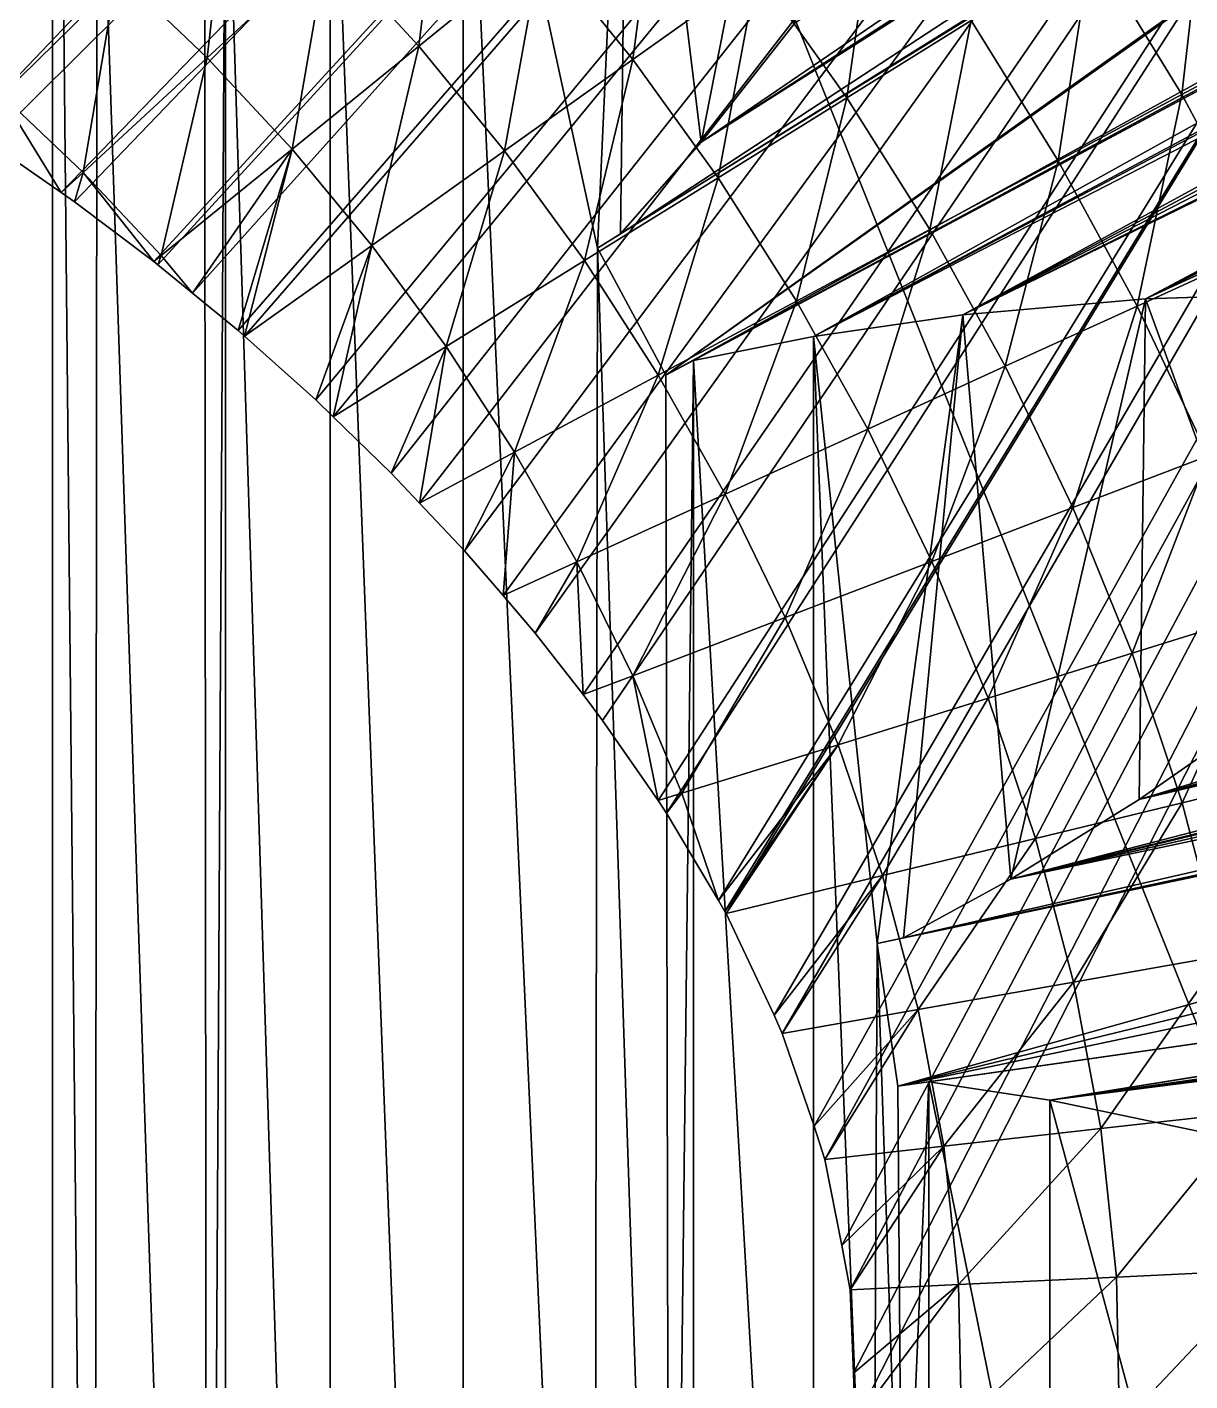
# Model space of a CAD drawing. Header units: inches. Extents: x 62 to 1153, y 3 to 780.
# Drawn here: x 1133.15 to 1139.93, y 747.37 to 755.25 of the extents above; entities that cross this region are included whole.
import ezdxf

# ---------------------------------------------------------------- set-up
doc = ezdxf.new("R2010")
doc.units = ezdxf.units.IN
doc.header["$MEASUREMENT"] = 0
doc.layers.add('ConstLine', color=6, linetype='Continuous')
doc.layers.add('ObjLayer', color=2, linetype='Continuous')

msp = doc.modelspace()

# ---------------------------------------------------------------- linework, layer by layer
at = {"layer": 'ConstLine'}
for points in [[(1130.8166, 722.3235), (1130.8166, 772.3235), (1150.8166, 722.3235)], [(1150.8166, 722.3235), (1130.8166, 772.3235), (1150.8166, 772.3235)], [(1150.8166, 772.3235, 4), (1131.6954, 755.3154, 4), (1131.9156, 755.1994, 4)], [(1150.8166, 772.3235, 4), (1131.9156, 755.1994, 4), (1132.2548, 755.0027, 4)], [(1150.8166, 772.3235, 4), (1132.2548, 755.0027, 4), (1132.4302, 754.9012, 4)], [(1150.8166, 772.3235, 4), (1132.4302, 754.9012, 4), (1132.8077, 754.6609, 4)], [(1150.8166, 772.3235, 4), (1132.8077, 754.6609, 4), (1132.9353, 754.5802, 4)], [(1150.8166, 772.3235, 4), (1132.9353, 754.5802, 4), (1133.3535, 754.2895, 4)], [(1150.8166, 772.3235, 4), (1133.3535, 754.2895, 4), (1133.4306, 754.2365, 4)], [(1150.8166, 772.3235, 4), (1133.4306, 754.2365, 4), (1133.8921, 753.8879, 4)], [(1150.8166, 772.3235, 4), (1133.8921, 753.8879, 4), (1133.9163, 753.8699, 4)], [(1150.8166, 772.3235, 4), (1133.9163, 753.8699, 4), (1134.1188, 753.7041, 4)], [(1150.8166, 772.3235, 4), (1134.1188, 753.7041, 4), (1134.3843, 753.4857, 4)], [(1150.8166, 772.3235, 4), (1134.3843, 753.4857, 4), (1134.4204, 753.4534, 4)], [(1150.8166, 772.3235, 4), (1134.4204, 753.4534, 4), (1134.8354, 753.0828, 4)], [(1150.8166, 772.3235, 4), (1134.8354, 753.0828, 4), (1134.9367, 752.9846, 4)], [(1150.8166, 772.3235, 4), (1134.9367, 752.9846, 4), (1135.275, 752.656, 4)], [(1150.8166, 772.3235, 4), (1135.275, 752.656, 4), (1135.4403, 752.4817, 4)], [(1150.8166, 772.3235, 4), (1135.4403, 752.4817, 4), (1135.7016, 752.2036, 4)], [(1150.8166, 772.3235, 4), (1135.7016, 752.2036, 4), (1135.9281, 751.9426, 4)], [(1150.8166, 772.3235, 4), (1135.9281, 751.9426, 4), (1136.1132, 751.7242, 4)], [(1150.8166, 772.3235, 4), (1136.1132, 751.7242, 4), (1136.3945, 751.3656, 4)], [(1150.8166, 772.3235, 4), (1136.3945, 751.3656, 4), (1136.507, 751.2156, 4)], [(1150.8166, 772.3235, 4), (1136.507, 751.2156, 4), (1136.8314, 750.7489, 4)], [(1150.8166, 772.3235, 4), (1136.8314, 750.7489, 4), (1136.8784, 750.6755, 4)], [(1150.8166, 772.3235, 4), (1136.8784, 750.6755, 4), (1137.1822, 750.1661, 4)], [(1150.8166, 772.3235, 4), (1137.1822, 750.1661, 4), (1137.2195, 750.1025, 4)], [(1150.8166, 772.3235, 4), (1137.2195, 750.1025, 4), (1137.2257, 750.0912, 4)], [(1150.8166, 772.3235, 4), (1137.2257, 750.0912, 4), (1137.5056, 749.4994, 4)], [(1150.8166, 772.3235, 4), (1137.5056, 749.4994, 4), (1137.5531, 749.3924, 4)], [(1150.8166, 772.3235, 4), (1137.5531, 749.3924, 4), (1137.7386, 748.8522, 4)], [(1150.8166, 772.3235, 4), (1137.7386, 748.8522, 4), (1137.801, 748.6591, 4)], [(1150.8166, 772.3235, 4), (1137.801, 748.6591, 4), (1137.8999, 748.1575, 4)], [(1150.8166, 772.3235, 4), (1137.8999, 748.1575, 4), (1137.948, 747.9, 4)], [(1150.8166, 772.3235, 4), (1137.948, 747.9, 4), (1137.9675, 747.4138, 4)], [(1150.8166, 772.3235, 4), (1137.9675, 747.4138, 4), (1137.9783, 747.1286, 4)], [(1150.8166, 772.3235, 4), (1137.9783, 747.1286, 4), (1150.8166, 722.3235, 4)], [(1148.1028, 762.095, 24.2519), (1137.625, 755.2753, 36.5), (1137.0816, 754.5841, 36.5)], [(1148.1028, 762.095, 24.2519), (1137.0816, 754.5841, 36.5), (1147.9738, 761.5927, 23.6135)], [(1132.3458, 761.0937, 36.5), (1133.3028, 732.6928, 36.5), (1133.3028, 761.9506, 36.5)], [(1133.3028, 761.9506, 36.5), (1133.3028, 732.6928, 36.5), (1133.5459, 737.4497, 36.5)], [(1133.5619, 757.214, 36.5), (1133.3028, 761.9506, 36.5), (1133.5459, 737.4497, 36.5)], [(1147.9738, 761.5927, 23.6135), (1137.0816, 754.5841, 36.5), (1147.9238, 761.4512, 23.4121)], [(1147.9238, 761.4512, 23.4121), (1137.0816, 754.5841, 36.5), (1136.6104, 754.0486, 36.5)], [(1147.9238, 761.4512, 23.4121), (1136.6104, 754.0486, 36.5), (1147.7538, 760.9779, 22.7386)], [(1132.3458, 761.0937, 36.5), (1132.3458, 733.5497, 36.5), (1133.3028, 732.6928, 36.5)], [(1147.7018, 760.9452, 22.6178), (1136.4777, 753.9661, 36.5), (1136.8752, 753.226, 36.5)], [(1136.4777, 753.9661, 36.5), (1147.7018, 760.9452, 22.6178), (1136.6104, 754.0486, 36.5)], [(1136.6104, 754.0486, 36.5), (1147.7018, 760.9452, 22.6178), (1147.7538, 760.9779, 22.7386)], [(1147.7158, 760.9139, 22.62), (1147.7018, 760.9452, 22.6178), (1136.8752, 753.226, 36.5)], [(1148.3228, 759.5259, 22.7484), (1147.7158, 760.9139, 22.62), (1136.8752, 753.226, 36.5)], [(1148.3728, 759.4106, 22.7599), (1148.3228, 759.5259, 22.7484), (1136.8752, 753.226, 36.5)], [(1148.3858, 759.3788, 22.7637), (1148.3228, 759.5259, 22.7484), (1136.8752, 753.226, 36.5)], [(1137.0357, 753.3118, 36.5), (1137.7351, 753.4521, 36.5), (1148.4538, 759.4154, 22.9224)], [(1137.0357, 753.3118, 36.5), (1148.4538, 759.4154, 22.9224), (1148.3858, 759.3788, 22.7637)], [(1137.7351, 753.4521, 36.5), (1148.7528, 759.3272, 23.45), (1148.4538, 759.4154, 22.9224)], [(1148.3858, 759.3788, 22.7637), (1148.3728, 759.4106, 22.7599), (1136.8752, 753.226, 36.5)], [(1137.0357, 753.3118, 36.5), (1148.3858, 759.3788, 22.7637), (1136.8752, 753.226, 36.5)], [(1137.7351, 753.4521, 36.5), (1148.8308, 759.3029, 23.5924), (1148.7528, 759.3272, 23.45)], [(1137.7351, 753.4521, 36.5), (1148.9978, 759.2506, 23.8972), (1148.8308, 759.3029, 23.5924)], [(1138.6054, 753.5771, 36.5), (1148.9978, 759.2506, 23.8972), (1137.7351, 753.4521, 36.5)], [(1138.6054, 753.5771, 36.5), (1149.1608, 759.1796, 24.1817), (1148.9978, 759.2506, 23.8972)], [(1138.6054, 753.5771, 36.5), (1149.3368, 759.0987, 24.5022), (1149.1608, 759.1796, 24.1817)], [(1138.6054, 753.5771, 36.5), (1149.5598, 758.9964, 24.907), (1149.3368, 759.0987, 24.5022)], [(1138.6054, 753.5771, 36.5), (1149.6188, 758.968, 25.0182), (1149.5598, 758.9964, 24.907)], [(1138.6054, 753.5771, 36.5), (1139.6691, 753.6704, 36.5), (1149.6188, 758.968, 25.0182)], [(1139.6691, 753.6704, 36.5), (1149.8408, 758.8336, 25.4174), (1149.6188, 758.968, 25.0182)], [(1139.6691, 753.6704, 36.5), (1149.9538, 758.7653, 25.6201), (1149.8408, 758.8336, 25.4174)], [(1139.6691, 753.6704, 36.5), (1150.3018, 758.5453, 26.2702), (1149.9538, 758.7653, 25.6201)], [(1139.6691, 753.6704, 36.5), (1140.9531, 753.7117, 36.5), (1150.3018, 758.5453, 26.2702)], [(1136.662, 758.0277, 36.5), (1137.0816, 754.5841, 36.5), (1137.8543, 758.5057, 36.5)], [(1137.8543, 758.5057, 36.5), (1137.0816, 754.5841, 36.5), (1137.625, 755.2753, 36.5)], [(1135.6943, 757.5762, 36.5), (1136.4777, 753.9661, 36.5), (1136.662, 758.0277, 36.5)], [(1136.662, 758.0277, 36.5), (1136.4777, 753.9661, 36.5), (1136.6104, 754.0486, 36.5)], [(1136.662, 758.0277, 36.5), (1136.6104, 754.0486, 36.5), (1137.0816, 754.5841, 36.5)], [(1134.9192, 757.1611, 36.5), (1135.6943, 737.0672, 36.5), (1135.6943, 757.5762, 36.5)], [(1135.6943, 757.5762, 36.5), (1135.6943, 737.0672, 36.5), (1136.4558, 740.6909, 36.5)], [(1136.4777, 753.9661, 36.5), (1135.6943, 757.5762, 36.5), (1136.4558, 740.6909, 36.5)], [(1134.2057, 737.9696, 36.5), (1133.5619, 757.214, 36.5), (1133.5459, 737.4497, 36.5)], [(1133.5619, 757.214, 36.5), (1134.2057, 737.9696, 36.5), (1134.1885, 756.6545, 36.5)], [(1134.31, 756.7901, 36.5), (1134.9192, 737.4823, 36.5), (1134.9192, 757.1611, 36.5)], [(1134.9192, 757.1611, 36.5), (1134.9192, 737.4823, 36.5), (1135.6943, 737.0672, 36.5)], [(1134.1885, 756.6545, 36.5), (1134.2057, 737.9696, 36.5), (1134.31, 756.7901, 36.5)], [(1134.31, 756.7901, 36.5), (1134.2057, 737.9696, 36.5), (1134.31, 737.8533, 36.5)], [(1134.31, 756.7901, 36.5), (1134.31, 737.8533, 36.5), (1134.9192, 737.4823, 36.5)], [(1135.5818, 756.3477, 6.4717), (1135.4362, 755.1424, 5.6234), (1134.9033, 755.721, 5.6889)], [(1136.1506, 755.7227, 6.4201), (1135.4362, 755.1424, 5.6234), (1135.5818, 756.3477, 6.4717)], [(1134.3388, 756.2667, 5.7425), (1134.2035, 755.0746, 4.9095), (1133.6798, 755.5755, 4.9761)], [(1134.9033, 755.721, 5.6889), (1134.2035, 755.0746, 4.9095), (1134.3388, 756.2667, 5.7425)], [(1136.842, 756.2844, 7.2215), (1136.6836, 755.0649, 6.3557), (1136.1506, 755.7227, 6.4201)], [(1137.406, 755.5793, 7.1716), (1136.6836, 755.0649, 6.3557), (1136.842, 756.2844, 7.2215)], [(1140.0262, 756.1425, 9.6298), (1139.8807, 754.8607, 8.7355), (1139.3527, 755.7246, 8.7846)], [(1140.5738, 755.2321, 9.5956), (1139.8807, 754.8607, 8.7355), (1140.0262, 756.1425, 9.6298)], [(1133.6798, 755.5755, 4.9761), (1133.0008, 754.8634, 4.2111), (1133.1286, 756.044, 5.0319)], [(1138.104, 756.0764, 7.9927), (1137.9301, 754.842, 7.1078), (1137.406, 755.5793, 7.1716)], [(1138.6543, 755.2913, 7.9437), (1137.9301, 754.842, 7.1078), (1138.104, 756.0764, 7.9927)], [(1134.9033, 755.721, 5.6889), (1134.6982, 754.5428, 4.8312), (1134.2035, 755.0746, 4.9095)], [(1135.4362, 755.1424, 5.6234), (1134.6982, 754.5428, 4.8312), (1134.9033, 755.721, 5.6889)], [(1136.1506, 755.7227, 6.4201), (1135.936, 754.5326, 5.5452), (1135.4362, 755.1424, 5.6234)], [(1136.6836, 755.0649, 6.3557), (1135.936, 754.5326, 5.5452), (1136.1506, 755.7227, 6.4201)], [(1139.3527, 755.7246, 8.7846), (1139.1607, 754.4749, 7.8799), (1138.6543, 755.2913, 7.9437)], [(1139.8807, 754.8607, 8.7355), (1139.1607, 754.4749, 7.8799), (1139.3527, 755.7246, 8.7846)], [(1133.6798, 755.5755, 4.9761), (1133.4814, 754.4076, 4.133), (1133.0008, 754.8634, 4.2111)], [(1134.2035, 755.0746, 4.9095), (1133.4814, 754.4076, 4.133), (1133.6798, 755.5755, 4.9761)], [(1137.406, 755.5793, 7.1716), (1137.1794, 754.3761, 6.2777), (1136.6836, 755.0649, 6.3557)], [(1137.9301, 754.842, 7.1078), (1137.1794, 754.3761, 6.2777), (1137.406, 755.5793, 7.1716)], [(1138.6543, 755.2913, 7.9437), (1138.4128, 754.0742, 7.0297), (1137.9301, 754.842, 7.1078)], [(1139.1607, 754.4749, 7.8799), (1138.4128, 754.0742, 7.0297), (1138.6543, 755.2913, 7.9437)], [(1140.5738, 755.2321, 9.5956), (1140.3606, 753.9668, 8.6714), (1139.8807, 754.8607, 8.7355)], [(1134.2035, 755.0746, 4.9095), (1133.9358, 753.9234, 4.0435), (1133.4814, 754.4076, 4.133)], [(1134.6982, 754.5428, 4.8312), (1133.9358, 753.9234, 4.0435), (1134.2035, 755.0746, 4.9095)], [(1135.4362, 755.1424, 5.6234), (1135.1626, 753.9818, 4.7407), (1134.6982, 754.5428, 4.8312)], [(1135.936, 754.5326, 5.5452), (1135.1626, 753.9818, 4.7407), (1135.4362, 755.1424, 5.6234)], [(1136.6836, 755.0649, 6.3557), (1136.4012, 753.8933, 5.454), (1135.936, 754.5326, 5.5452)], [(1137.1794, 754.3761, 6.2777), (1136.4012, 753.8933, 5.454), (1136.6836, 755.0649, 6.3557)], [(1133.0008, 754.8634, 4.2111), (1133.3535, 754.2895, 4), (1132.9353, 754.5802, 4)], [(1133.3535, 754.2895, 4), (1133.0008, 754.8634, 4.2111), (1133.4814, 754.4076, 4.133)], [(1137.9301, 754.842, 7.1078), (1137.6362, 753.6581, 6.186), (1137.1794, 754.3761, 6.2777)], [(1138.4128, 754.0742, 7.0297), (1137.6362, 753.6581, 6.186), (1137.9301, 754.842, 7.1078)], [(1139.8807, 754.8607, 8.7355), (1139.6213, 753.6292, 7.8018), (1139.1607, 754.4749, 7.8799)], [(1140.3606, 753.9668, 8.6714), (1139.6213, 753.6292, 7.8018), (1139.8807, 754.8607, 8.7355)], [(1134.6982, 754.5428, 4.8312), (1134.1188, 753.7041, 4), (1133.9358, 753.9234, 4.0435)], [(1134.1188, 753.7041, 4), (1134.6982, 754.5428, 4.8312), (1134.3843, 753.4857, 4)], [(1134.6982, 754.5428, 4.8312), (1134.4204, 753.4534, 4), (1134.3843, 753.4857, 4)], [(1134.4204, 753.4534, 4), (1134.6982, 754.5428, 4.8312), (1135.1626, 753.9818, 4.7407)], [(1135.936, 754.5326, 5.5452), (1135.5949, 753.393, 4.6375), (1135.1626, 753.9818, 4.7407)], [(1136.4012, 753.8933, 5.454), (1135.5949, 753.393, 4.6375), (1135.936, 754.5326, 5.5452)], [(1139.1607, 754.4749, 7.8799), (1138.8522, 753.278, 6.9381), (1138.4128, 754.0742, 7.0297)], [(1139.6213, 753.6292, 7.8018), (1138.8522, 753.278, 6.9381), (1139.1607, 754.4749, 7.8799)], [(1133.4814, 754.4076, 4.133), (1133.4306, 754.2365, 4), (1133.3535, 754.2895, 4)], [(1133.4814, 754.4076, 4.133), (1133.8921, 753.8879, 4), (1133.4306, 754.2365, 4)], [(1133.8921, 753.8879, 4), (1133.4814, 754.4076, 4.133), (1133.9358, 753.9234, 4.0435)], [(1137.1794, 754.3761, 6.2777), (1136.8301, 753.2262, 5.3498), (1136.4012, 753.8933, 5.454)], [(1137.6362, 753.6581, 6.186), (1136.8301, 753.2262, 5.3498), (1137.1794, 754.3761, 6.2777)], [(1139.6327, 750.7546, 36.5), (1151.4188, 754.3337, 26.5339), (1140.5075, 751.367, 36.5)], [(1139.6327, 750.7546, 36.5), (1151.2538, 753.9049, 25.8663), (1151.4188, 754.3337, 26.5339)], [(1138.4128, 754.0742, 7.0297), (1138.0523, 752.9127, 6.0816), (1137.6362, 753.6581, 6.186)], [(1138.8522, 753.278, 6.9381), (1138.0523, 752.9127, 6.0816), (1138.4128, 754.0742, 7.0297)], [(1135.1626, 753.9818, 4.7407), (1134.8354, 753.0828, 4), (1134.4204, 753.4534, 4)], [(1135.1626, 753.9818, 4.7407), (1134.9367, 752.9846, 4), (1134.8354, 753.0828, 4)], [(1134.9367, 752.9846, 4), (1135.1626, 753.9818, 4.7407), (1135.5949, 753.393, 4.6375)], [(1133.9358, 753.9234, 4.0435), (1133.9163, 753.8699, 4), (1133.8921, 753.8879, 4)], [(1134.1188, 753.7041, 4), (1133.9163, 753.8699, 4), (1133.9358, 753.9234, 4.0435)], [(1136.4012, 753.8933, 5.454), (1135.9937, 752.7781, 4.5221), (1135.5949, 753.393, 4.6375)], [(1136.8301, 753.2262, 5.3498), (1135.9937, 752.7781, 4.5221), (1136.4012, 753.8933, 5.454)], [(1136.898, 741.4052, 36.5), (1136.4777, 753.9661, 36.5), (1136.4558, 740.6909, 36.5)], [(1136.4777, 753.9661, 36.5), (1136.898, 741.4052, 36.5), (1136.8752, 753.226, 36.5)], [(1140.3606, 753.9668, 8.6714), (1140.0339, 752.7559, 7.711), (1139.6213, 753.6292, 7.8018)], [(1139.6327, 750.7546, 36.5), (1151.2008, 753.7712, 25.6599), (1151.2538, 753.9049, 25.8663)], [(1139.6327, 750.7546, 36.5), (1151.1338, 753.605, 25.4046), (1151.2008, 753.7712, 25.6599)], [(1137.6362, 753.6581, 6.186), (1137.2209, 752.533, 5.2337), (1136.8301, 753.2262, 5.3498)], [(1138.0523, 752.9127, 6.0816), (1137.2209, 752.533, 5.2337), (1137.6362, 753.6581, 6.186)], [(1138.6054, 753.5771, 36.5), (1138.8857, 750.291, 36.5), (1139.6691, 753.6704, 36.5)], [(1139.6691, 753.6704, 36.5), (1138.8857, 750.291, 36.5), (1139.6327, 750.7546, 36.5)], [(1139.6691, 753.6704, 36.5), (1139.6327, 750.7546, 36.5), (1140.5075, 751.367, 36.5)], [(1139.6691, 753.6704, 36.5), (1140.5075, 751.367, 36.5), (1140.9531, 753.7117, 36.5)], [(1137.7351, 753.4521, 36.5), (1138.1069, 749.9167, 36.5), (1138.6054, 753.5771, 36.5)], [(1138.6054, 753.5771, 36.5), (1138.1069, 749.9167, 36.5), (1138.2597, 749.9489, 36.5)], [(1138.6054, 753.5771, 36.5), (1138.2597, 749.9489, 36.5), (1138.8857, 750.291, 36.5)], [(1139.6213, 753.6292, 7.8018), (1139.2459, 752.4549, 6.8348), (1138.8522, 753.278, 6.9381)], [(1140.0339, 752.7559, 7.711), (1139.2459, 752.4549, 6.8348), (1139.6213, 753.6292, 7.8018)], [(1139.6327, 750.7546, 36.5), (1151.0548, 753.4461, 25.1206), (1151.1338, 753.605, 25.4046)], [(1137.0357, 753.3118, 36.5), (1137.7351, 741.1913, 36.5), (1137.7351, 753.4521, 36.5)], [(1137.7351, 753.4521, 36.5), (1137.7351, 741.1913, 36.5), (1138.0816, 744.732, 36.5)], [(1138.1069, 749.9167, 36.5), (1137.7351, 753.4521, 36.5), (1138.0816, 744.732, 36.5)], [(1138.8857, 750.291, 36.5), (1151.0548, 753.4461, 25.1206), (1139.6327, 750.7546, 36.5)], [(1138.8857, 750.291, 36.5), (1150.9548, 753.253, 24.7812), (1151.0548, 753.4461, 25.1206)], [(1135.5949, 753.393, 4.6375), (1135.275, 752.656, 4), (1134.9367, 752.9846, 4)], [(1135.5949, 753.393, 4.6375), (1135.4403, 752.4817, 4), (1135.275, 752.656, 4)], [(1135.4403, 752.4817, 4), (1135.5949, 753.393, 4.6375), (1135.9937, 752.7781, 4.5221)], [(1136.8752, 753.226, 36.5), (1136.898, 741.4052, 36.5), (1137.0357, 753.3118, 36.5)], [(1137.0357, 753.3118, 36.5), (1136.898, 741.4052, 36.5), (1137.0357, 741.3316, 36.5)], [(1137.0357, 753.3118, 36.5), (1137.0357, 741.3316, 36.5), (1137.7351, 741.1913, 36.5)], [(1138.8522, 753.278, 6.9381), (1138.4253, 752.1414, 5.9666), (1138.0523, 752.9127, 6.0816)], [(1139.2459, 752.4549, 6.8348), (1138.4253, 752.1414, 5.9666), (1138.8522, 753.278, 6.9381)], [(1136.8301, 753.2262, 5.3498), (1136.3571, 752.1385, 4.3956), (1135.9937, 752.7781, 4.5221)], [(1137.2209, 752.533, 5.2337), (1136.3571, 752.1385, 4.3956), (1136.8301, 753.2262, 5.3498)], [(1138.8857, 750.291, 36.5), (1150.9178, 753.1825, 24.6583), (1150.9548, 753.253, 24.7812)], [(1138.8857, 750.291, 36.5), (1150.8168, 752.9925, 24.3294), (1150.9178, 753.1825, 24.6583)], [(1138.8857, 750.291, 36.5), (1150.6768, 752.7802, 23.8962), (1150.8168, 752.9925, 24.3294)], [(1138.0523, 752.9127, 6.0816), (1137.5712, 751.8151, 5.1079), (1137.2209, 752.533, 5.2337)], [(1138.4253, 752.1414, 5.9666), (1137.5712, 751.8151, 5.1079), (1138.0523, 752.9127, 6.0816)], [(1135.9937, 752.7781, 4.5221), (1135.7016, 752.2036, 4), (1135.4403, 752.4817, 4)], [(1135.9937, 752.7781, 4.5221), (1135.9281, 751.9426, 4), (1135.7016, 752.2036, 4)], [(1135.9281, 751.9426, 4), (1135.9937, 752.7781, 4.5221), (1136.3571, 752.1385, 4.3956)], [(1138.2597, 749.9489, 36.5), (1150.6768, 752.7802, 23.8962), (1138.8857, 750.291, 36.5)], [(1138.2597, 749.9489, 36.5), (1150.5438, 752.5809, 23.493), (1150.6768, 752.7802, 23.8962)], [(1140.0339, 752.7559, 7.711), (1139.5909, 751.6068, 6.7237), (1139.2459, 752.4549, 6.8348)], [(1140.3953, 751.8569, 7.6113), (1139.5909, 751.6068, 6.7237), (1140.0339, 752.7559, 7.711)], [(1138.2597, 749.9489, 36.5), (1150.5048, 752.5235, 23.3777), (1150.5438, 752.5809, 23.493)], [(1137.2209, 752.533, 5.2337), (1136.6828, 751.4757, 4.2605), (1136.3571, 752.1385, 4.3956)], [(1137.5712, 751.8151, 5.1079), (1136.6828, 751.4757, 4.2605), (1137.2209, 752.533, 5.2337)], [(1150.4528, 752.5124, 23.2492), (1138.1069, 749.9167, 36.5), (1138.2273, 749.0854, 36.5)], [(1138.1069, 749.9167, 36.5), (1150.4528, 752.5124, 23.2492), (1138.2597, 749.9489, 36.5)], [(1150.4528, 752.5124, 23.2492), (1138.2273, 749.0854, 36.5), (1150.5208, 752.0984, 23.2408)], [(1138.2597, 749.9489, 36.5), (1150.4528, 752.5124, 23.2492), (1150.5048, 752.5235, 23.3777)], [(1139.2459, 752.4549, 6.8348), (1138.7521, 751.346, 5.8449), (1138.4253, 752.1414, 5.9666)], [(1139.5909, 751.6068, 6.7237), (1138.7521, 751.346, 5.8449), (1139.2459, 752.4549, 6.8348)], [(1136.3571, 752.1385, 4.3956), (1136.1132, 751.7242, 4), (1135.9281, 751.9426, 4)], [(1136.3571, 752.1385, 4.3956), (1136.3945, 751.3656, 4), (1136.1132, 751.7242, 4)], [(1136.3945, 751.3656, 4), (1136.3571, 752.1385, 4.3956), (1136.6828, 751.4757, 4.2605)], [(1138.4253, 752.1414, 5.9666), (1137.8781, 751.0742, 4.9768), (1137.5712, 751.8151, 5.1079)], [(1138.7521, 751.346, 5.8449), (1137.8781, 751.0742, 4.9768), (1138.4253, 752.1414, 5.9666)], [(1150.5208, 752.0984, 23.2408), (1138.2273, 749.0854, 36.5), (1150.5858, 751.6904, 23.2342)], [(1140.3953, 751.8569, 7.6113), (1139.8828, 750.7358, 6.6111), (1139.5909, 751.6068, 6.7237)], [(1140.7011, 750.9343, 7.5086), (1139.8828, 750.7358, 6.6111), (1140.3953, 751.8569, 7.6113)], [(1137.5712, 751.8151, 5.1079), (1136.968, 750.7913, 4.1213), (1136.6828, 751.4757, 4.2605)], [(1137.8781, 751.0742, 4.9768), (1136.968, 750.7913, 4.1213), (1137.5712, 751.8151, 5.1079)], [(1150.5858, 751.6904, 23.2342), (1138.2273, 749.0854, 36.5), (1150.6938, 750.8654, 23.2469)], [(1139.5909, 751.6068, 6.7237), (1139.0286, 750.5286, 5.7232), (1138.7521, 751.346, 5.8449)], [(1139.8828, 750.7358, 6.6111), (1139.0286, 750.5286, 5.7232), (1139.5909, 751.6068, 6.7237)], [(1136.6828, 751.4757, 4.2605), (1136.507, 751.2156, 4), (1136.3945, 751.3656, 4)], [(1136.6828, 751.4757, 4.2605), (1136.8314, 750.7489, 4), (1136.507, 751.2156, 4)], [(1136.8314, 750.7489, 4), (1136.6828, 751.4757, 4.2605), (1136.968, 750.7913, 4.1213)], [(1138.7521, 751.346, 5.8449), (1138.1377, 750.3124, 4.847), (1137.8781, 751.0742, 4.9768)], [(1139.0286, 750.5286, 5.7232), (1138.1377, 750.3124, 4.847), (1138.7521, 751.346, 5.8449)], [(1137.8781, 751.0742, 4.9768), (1137.1822, 750.1661, 4), (1136.968, 750.7913, 4.1213)], [(1137.1822, 750.1661, 4), (1137.8781, 751.0742, 4.9768), (1137.2195, 750.1025, 4)], [(1137.8781, 751.0742, 4.9768), (1137.2257, 750.0912, 4), (1137.2195, 750.1025, 4)], [(1137.2257, 750.0912, 4), (1137.8781, 751.0742, 4.9768), (1138.1377, 750.3124, 4.847)], [(1140.7011, 750.9343, 7.5086), (1140.1162, 749.8443, 6.5063), (1139.8828, 750.7358, 6.6111)], [(1138.2273, 749.0854, 36.5), (1138.4075, 749.1111, 36.5), (1150.6938, 750.8654, 23.2469)], [(1138.4075, 749.1111, 36.5), (1139.1127, 749.0037, 36.5), (1150.7608, 750.875, 23.4139)], [(1138.4075, 749.1111, 36.5), (1150.7608, 750.875, 23.4139), (1150.6938, 750.8654, 23.2469)], [(1139.1127, 749.0037, 36.5), (1150.7758, 750.8634, 23.4474), (1150.7608, 750.875, 23.4139)], [(1139.1127, 749.0037, 36.5), (1150.9898, 750.6964, 23.93), (1150.7758, 750.8634, 23.4474)], [(1136.968, 750.7913, 4.1213), (1136.8784, 750.6755, 4), (1136.8314, 750.7489, 4)], [(1137.1822, 750.1661, 4), (1136.8784, 750.6755, 4), (1136.968, 750.7913, 4.1213)], [(1139.8828, 750.7358, 6.6111), (1139.2497, 749.6915, 5.611), (1139.0286, 750.5286, 5.7232)], [(1139.1127, 749.0037, 36.5), (1151.0998, 750.6086, 24.185), (1150.9898, 750.6964, 23.93)], [(1140.1162, 749.8443, 6.5063), (1139.2497, 749.6915, 5.611), (1139.8828, 750.7358, 6.6111)], [(1139.1127, 749.0037, 36.5), (1151.1868, 750.538, 24.3908), (1151.0998, 750.6086, 24.185)], [(1139.0286, 750.5286, 5.7232), (1138.3451, 749.532, 4.7283), (1138.1377, 750.3124, 4.847)], [(1139.2497, 749.6915, 5.611), (1138.3451, 749.532, 4.7283), (1139.0286, 750.5286, 5.7232)], [(1139.1127, 749.0037, 36.5), (1139.9732, 748.8235, 36.5), (1151.1868, 750.538, 24.3908)], [(1138.1377, 750.3124, 4.847), (1137.5056, 749.4994, 4), (1137.2257, 750.0912, 4)], [(1138.1377, 750.3124, 4.847), (1137.5531, 749.3924, 4), (1137.5056, 749.4994, 4)], [(1137.5531, 749.3924, 4), (1138.1377, 750.3124, 4.847), (1138.3451, 749.532, 4.7283)], [(1138.2529, 745.5544, 36.5), (1138.1069, 749.9167, 36.5), (1138.0816, 744.732, 36.5)], [(1138.1069, 749.9167, 36.5), (1138.2529, 745.5544, 36.5), (1138.2273, 749.0854, 36.5)], [(1140.1162, 749.8443, 6.5063), (1139.4089, 748.8383, 5.5205), (1139.2497, 749.6915, 5.611)], [(1140.2844, 748.936, 6.4212), (1139.4089, 748.8383, 5.5205), (1140.1162, 749.8443, 6.5063)], [(1139.2497, 749.6915, 5.611), (1138.4944, 748.7364, 4.6332), (1138.3451, 749.532, 4.7283)], [(1139.4089, 748.8383, 5.5205), (1138.4944, 748.7364, 4.6332), (1139.2497, 749.6915, 5.611)], [(1138.3451, 749.532, 4.7283), (1137.7386, 748.8522, 4), (1137.5531, 749.3924, 4)], [(1138.3451, 749.532, 4.7283), (1137.801, 748.6591, 4), (1137.7386, 748.8522, 4)], [(1137.801, 748.6591, 4), (1138.3451, 749.532, 4.7283), (1138.4944, 748.7364, 4.6332)], [(1138.2273, 749.0854, 36.5), (1138.2529, 745.5544, 36.5), (1138.4075, 749.1111, 36.5)], [(1138.4075, 749.1111, 36.5), (1138.2529, 745.5544, 36.5), (1138.4075, 745.5323, 36.5)], [(1138.4075, 749.1111, 36.5), (1138.4075, 745.5323, 36.5), (1139.1127, 745.6397, 36.5)], [(1138.4075, 749.1111, 36.5), (1139.1127, 745.6397, 36.5), (1139.1127, 749.0037, 36.5)], [(1139.1127, 749.0037, 36.5), (1139.1127, 745.6397, 36.5), (1139.9732, 745.8199, 36.5)], [(1139.1127, 749.0037, 36.5), (1139.9732, 745.8199, 36.5), (1139.9732, 748.8235, 36.5)], [(1140.2844, 748.936, 6.4212), (1139.5001, 747.9738, 5.4646), (1139.4089, 748.8383, 5.5205)], [(1140.2844, 748.936, 6.4212), (1140.3807, 748.0158, 6.3684), (1139.5001, 747.9738, 5.4646)], [(1139.4089, 748.8383, 5.5205), (1138.5799, 747.93, 4.5746), (1138.4944, 748.7364, 4.6332)], [(1139.5001, 747.9738, 5.4646), (1138.5799, 747.93, 4.5746), (1139.4089, 748.8383, 5.5205)], [(1138.4944, 748.7364, 4.6332), (1137.8999, 748.1575, 4), (1137.801, 748.6591, 4)], [(1138.4944, 748.7364, 4.6332), (1137.948, 747.9, 4), (1137.8999, 748.1575, 4)], [(1137.948, 747.9, 4), (1138.4944, 748.7364, 4.6332), (1138.5799, 747.93, 4.5746)], [(1140.3807, 748.0158, 6.3684), (1139.5186, 747.1042, 5.4529), (1139.5001, 747.9738, 5.4646)], [(1140.3807, 748.0158, 6.3684), (1140.4002, 747.0902, 6.3573), (1139.5186, 747.1042, 5.4529)], [(1138.5799, 747.93, 4.5746), (1137.9675, 747.4138, 4), (1137.948, 747.9, 4)], [(1138.5799, 747.93, 4.5746), (1137.9783, 747.1286, 4), (1137.9675, 747.4138, 4)], [(1137.9783, 747.1286, 4), (1138.5799, 747.93, 4.5746), (1138.5972, 747.1188, 4.5624)], [(1139.5001, 747.9738, 5.4646), (1138.5972, 747.1188, 4.5624), (1138.5799, 747.93, 4.5746)], [(1139.5186, 747.1042, 5.4529), (1138.5972, 747.1188, 4.5624), (1139.5001, 747.9738, 5.4646)]]:
    msp.add_3dface(points, dxfattribs=at)
at = {"layer": 'ObjLayer'}
for p, q in [((1147.7158, 760.9139, 22.62), (1136.6104, 754.0486, 36.5)), ((1136.8752, 753.226, 36.5), (1148.3858, 759.3788, 22.7637)), ((1137.625, 755.2753, 36.5), (1137.0816, 754.5841, 36.5)), ((1133.3535, 754.2895, 4), (1132.9353, 754.5802, 4)), ((1137.0816, 754.5841, 36.5), (1136.6104, 754.0486, 36.5)), ((1133.4306, 754.2365, 4), (1133.3535, 754.2895, 4)), ((1133.8921, 753.8879, 4), (1133.4306, 754.2365, 4)), ((1136.6104, 754.0486, 36.5), (1136.4777, 753.9661, 36.5)), ((1136.4777, 753.9661, 36.5), (1136.8752, 753.226, 36.5)), ((1133.9163, 753.8699, 4), (1133.8921, 753.8879, 4)), ((1134.1188, 753.7041, 4), (1133.9163, 753.8699, 4)), ((1134.3843, 753.4857, 4), (1134.1188, 753.7041, 4)), ((1138.6054, 753.5771, 36.5), (1139.6691, 753.6704, 36.5)), ((1139.6691, 753.6704, 36.5), (1140.9531, 753.7117, 36.5)), ((1137.7351, 753.4521, 36.5), (1138.6054, 753.5771, 36.5)), ((1134.4204, 753.4534, 4), (1134.3843, 753.4857, 4)), ((1134.8354, 753.0828, 4), (1134.4204, 753.4534, 4)), ((1137.0357, 753.3118, 36.5), (1137.7351, 753.4521, 36.5)), ((1136.8752, 753.226, 36.5), (1137.0357, 753.3118, 36.5)), ((1134.9367, 752.9846, 4), (1134.8354, 753.0828, 4)), ((1135.275, 752.656, 4), (1134.9367, 752.9846, 4)), ((1135.4403, 752.4817, 4), (1135.275, 752.656, 4)), ((1135.7016, 752.2036, 4), (1135.4403, 752.4817, 4)), ((1138.1069, 749.9167, 36.5), (1150.5048, 752.5235, 23.3777)), ((1135.9281, 751.9426, 4), (1135.7016, 752.2036, 4)), ((1136.1132, 751.7242, 4), (1135.9281, 751.9426, 4)), ((1136.3945, 751.3656, 4), (1136.1132, 751.7242, 4)), ((1136.507, 751.2156, 4), (1136.3945, 751.3656, 4)), ((1140.5075, 751.367, 36.5), (1139.6327, 750.7546, 36.5)), ((1136.8314, 750.7489, 4), (1136.507, 751.2156, 4)), ((1150.6938, 750.8654, 23.2469), (1138.2273, 749.0854, 36.5)), ((1136.8784, 750.6755, 4), (1136.8314, 750.7489, 4)), ((1139.6327, 750.7546, 36.5), (1138.8857, 750.291, 36.5)), ((1137.1822, 750.1661, 4), (1136.8784, 750.6755, 4)), ((1138.8857, 750.291, 36.5), (1138.2597, 749.9489, 36.5)), ((1137.2195, 750.1025, 4), (1137.1822, 750.1661, 4)), ((1137.2257, 750.0912, 4), (1137.2195, 750.1025, 4)), ((1137.5056, 749.4994, 4), (1137.2257, 750.0912, 4)), ((1138.2597, 749.9489, 36.5), (1138.1069, 749.9167, 36.5)), ((1138.1069, 749.9167, 36.5), (1138.2273, 749.0854, 36.5)), ((1137.5531, 749.3924, 4), (1137.5056, 749.4994, 4)), ((1137.7386, 748.8522, 4), (1137.5531, 749.3924, 4)), ((1138.2273, 749.0854, 36.5), (1138.4075, 749.1111, 36.5)), ((1138.4075, 749.1111, 36.5), (1139.1127, 749.0037, 36.5)), ((1139.1127, 749.0037, 36.5), (1139.9732, 748.8235, 36.5)), ((1137.801, 748.6591, 4), (1137.7386, 748.8522, 4)), ((1137.8999, 748.1575, 4), (1137.801, 748.6591, 4)), ((1137.948, 747.9, 4), (1137.8999, 748.1575, 4)), ((1137.9675, 747.4138, 4), (1137.948, 747.9, 4)), ((1137.9783, 747.1286, 4), (1137.9675, 747.4138, 4))]:
    msp.add_line(p, q, dxfattribs=at)

doc.saveas('drawing.dxf')
